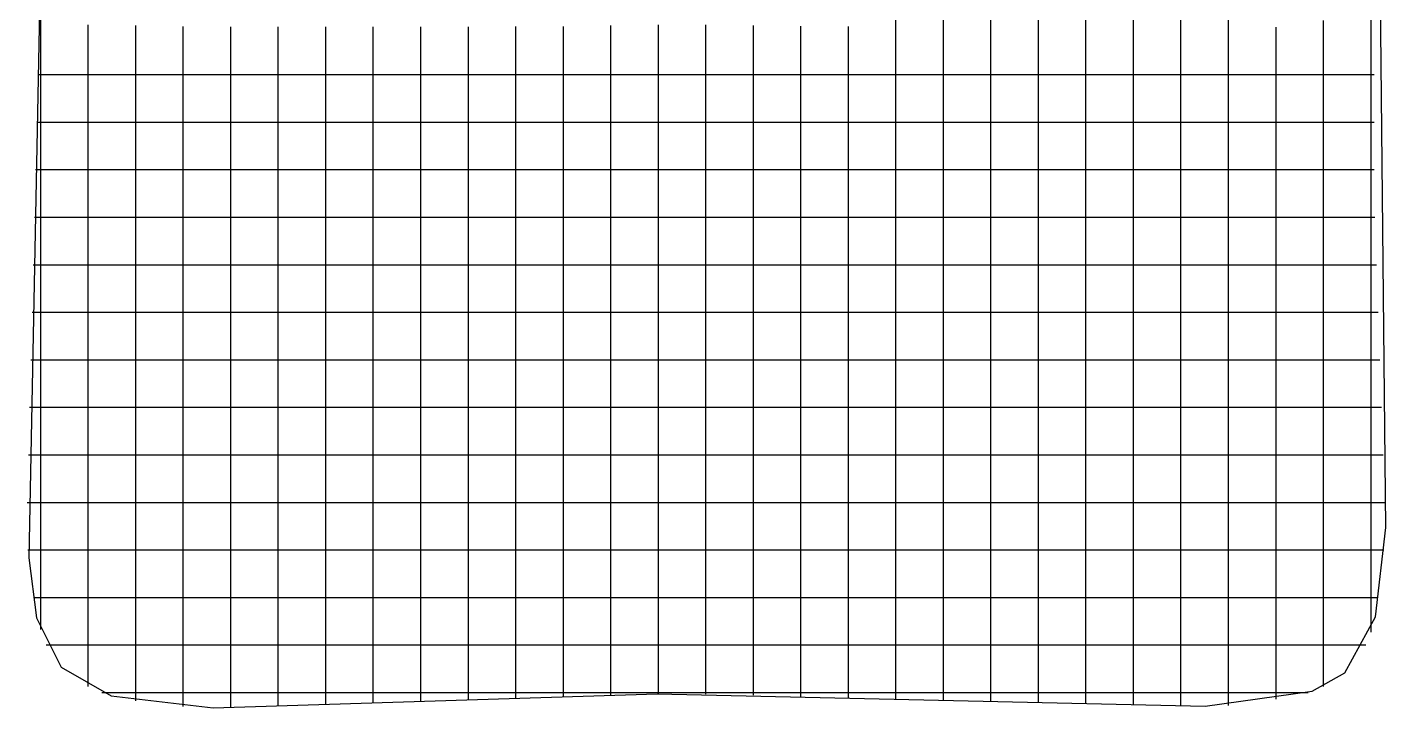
# Model space of a CAD drawing. Extents: x 0.4 to 14.7, y 0.4 to 14.7.
# Drawn here: x 0.45 to 14.75, y 0.43 to 7.59 of the extents above; entities that cross this region are included whole.
import ezdxf

# ---------------------------------------------------------------- set-up
doc = ezdxf.new("R2010")
doc.units = 0

msp = doc.modelspace()

# ---------------------------------------------------------------- linework, layer by layer
for p, q in [((14.74864, 2.328087), (14.62622, 14.592045)), ((14.74864, 2.328087), (14.62622, 14.592045)), ((0.592849, 7.542145), (0.592849, 8.35021)), ((14.592849, 7.162181), (14.592849, 7.970784)), ((0.581065, 7.771276), (0.466518, 2.009799)), ((0.581065, 7.771276), (0.466518, 2.009799)), ((9.592849, 7.589997), (9.592849, 7.75161)), ((10.092849, 7.583994), (10.092849, 7.745606)), ((10.592849, 7.57799), (10.592849, 7.739603)), ((11.092849, 7.571526), (11.092849, 7.733139)), ((11.592849, 7.565523), (11.592849, 7.727135)), ((1.092849, 7.476665), (1.092849, 7.615052)), ((1.592849, 7.469203), (1.592849, 7.60759)), ((2.092849, 7.460639), (2.092849, 7.599026)), ((2.592849, 7.45479), (2.592849, 7.592716)), ((3.092849, 7.455106), (3.092849, 7.593494)), ((3.592849, 7.455884), (3.592849, 7.594271)), ((4.092849, 7.4562), (4.092849, 7.594587)), ((4.592849, 7.456439), (4.592849, 7.594826)), ((5.092849, 7.457216), (5.092849, 7.595603)), ((5.592849, 7.457532), (5.592849, 7.595919)), ((6.092849, 7.460616), (6.092849, 7.599003)), ((6.592849, 7.469697), (6.592849, 7.608084)), ((7.092849, 7.478239), (7.092849, 7.616626)), ((7.592849, 7.476545), (7.592849, 7.614471)), ((8.092849, 7.470081), (8.092849, 7.608468)), ((8.592849, 7.464077), (8.592849, 7.602465)), ((9.092849, 7.458074), (9.092849, 7.596461)), ((9.592849, 7.45161), (9.592849, 7.589997)), ((10.092849, 7.445606), (10.092849, 7.583994)), ((12.092849, 7.559519), (12.092849, 7.721132)), ((12.592849, 7.553516), (12.592849, 7.715129)), ((13.092849, 7.553516), (13.092849, 7.715129)), ((13.592849, 7.452223), (13.592849, 7.59061)), ((14.092849, 7.523255), (14.092849, 7.661642)), ((0.592849, 6.85021), (0.592849, 7.542145)), ((1.092849, 6.6686), (1.092849, 7.476665)), ((1.592849, 6.661139), (1.592849, 7.469203)), ((2.092849, 6.652035), (2.092849, 7.460639)), ((2.592849, 6.646726), (2.592849, 7.45479)), ((3.092849, 6.647042), (3.092849, 7.455106)), ((3.592849, 6.647819), (3.592849, 7.455884)), ((4.092849, 6.647597), (4.092849, 7.4562)), ((4.592849, 6.648374), (4.592849, 7.456439)), ((5.092849, 6.649152), (5.092849, 7.457216)), ((5.592849, 6.649468), (5.592849, 7.457532)), ((6.092849, 6.652552), (6.092849, 7.460616)), ((6.592849, 6.661094), (6.592849, 7.469697)), ((7.092849, 6.670174), (7.092849, 7.478239)), ((7.592849, 6.668481), (7.592849, 7.476545)), ((8.092849, 6.662016), (8.092849, 7.470081)), ((8.592849, 6.656013), (8.592849, 7.464077)), ((9.092849, 6.65001), (9.092849, 7.458074)), ((9.592849, 6.643545), (9.592849, 7.45161)), ((10.092849, 6.637542), (10.092849, 7.445606)), ((10.592849, 7.439603), (10.592849, 7.57799)), ((10.592849, 6.631539), (10.592849, 7.439603)), ((11.092849, 7.4336), (11.092849, 7.571526)), ((11.592849, 7.427135), (11.592849, 7.565523)), ((12.092849, 7.421132), (12.092849, 7.559519)), ((12.592849, 7.415129), (12.592849, 7.553516)), ((13.092849, 7.41559), (13.092849, 7.553516)), ((13.592849, 6.644158), (13.592849, 7.452223)), ((14.092849, 6.71519), (14.092849, 7.523255)), ((11.092849, 6.625535), (11.092849, 7.4336)), ((11.592849, 6.619071), (11.592849, 7.427135)), ((12.092849, 6.613068), (12.092849, 7.421132)), ((12.592849, 6.607065), (12.592849, 7.415129)), ((13.092849, 6.607526), (13.092849, 7.41559)), ((14.592849, 7.023794), (14.592849, 7.162181)), ((0.564, 7.092238), (0.702387, 7.092238)), ((0.564, 7.092238), (0.702387, 7.092238)), ((0.702387, 7.092238), (1.328368, 7.092238)), ((1.328368, 7.092238), (2.020303, 7.092238)), ((2.020303, 7.092238), (2.181916, 7.092238)), ((2.181916, 7.092238), (2.320303, 7.092238)), ((2.320303, 7.092238), (3.128368, 7.092238)), ((3.128368, 7.092238), (3.820303, 7.092238)), ((3.820303, 7.092238), (3.981916, 7.092238)), ((3.981916, 7.092238), (4.120303, 7.092238)), ((4.120303, 7.092238), (4.928368, 7.092238)), ((4.928368, 7.092238), (5.620303, 7.092238)), ((5.620303, 7.092238), (5.781916, 7.092238)), ((5.781916, 7.092238), (5.920303, 7.092238)), ((5.920303, 7.092238), (6.728368, 7.092238)), ((6.728368, 7.092238), (7.420303, 7.092238)), ((7.420303, 7.092238), (7.581916, 7.092238)), ((7.581916, 7.092238), (7.720303, 7.092238)), ((7.720303, 7.092238), (8.528368, 7.092238)), ((8.528368, 7.092238), (9.220303, 7.092238)), ((9.220303, 7.092238), (9.381916, 7.092238)), ((9.381916, 7.092238), (9.520303, 7.092238)), ((9.520303, 7.092238), (10.328368, 7.092238)), ((10.328368, 7.092238), (11.020303, 7.092238)), ((11.020303, 7.092238), (11.181916, 7.092238)), ((11.181916, 7.092238), (11.320303, 7.092238)), ((11.320303, 7.092238), (12.128368, 7.092238)), ((12.128368, 7.092238), (12.820303, 7.092238)), ((12.820303, 7.092238), (12.981916, 7.092238)), ((12.981916, 7.092238), (13.120303, 7.092238)), ((13.120303, 7.092238), (13.928368, 7.092238)), ((13.928368, 7.092238), (14.464387, 7.092238)), ((14.464387, 7.092238), (14.626, 7.092238)), ((14.592849, 6.862719), (14.592849, 7.023794)), ((0.592849, 6.688597), (0.592849, 6.85021)), ((14.592849, 6.170784), (14.592849, 6.862719)), ((0.551, 6.592238), (0.689387, 6.592238)), ((0.551, 6.592238), (0.689387, 6.592238)), ((0.592849, 6.55021), (0.592849, 6.688597)), ((0.689387, 6.592238), (1.322371, 6.592238)), ((1.092849, 5.976665), (1.092849, 6.6686)), ((1.322371, 6.592238), (2.014306, 6.592238)), ((1.592849, 5.969203), (1.592849, 6.661139)), ((2.014306, 6.592238), (2.175919, 6.592238)), ((2.092849, 5.9601), (2.092849, 6.652035)), ((2.175919, 6.592238), (2.314306, 6.592238)), ((2.314306, 6.592238), (3.122371, 6.592238)), ((2.592849, 5.954329), (2.592849, 6.646726)), ((3.092849, 5.955106), (3.092849, 6.647042)), ((3.122371, 6.592238), (3.814306, 6.592238)), ((3.592849, 5.955884), (3.592849, 6.647819)), ((3.814306, 6.592238), (3.975919, 6.592238)), ((3.975919, 6.592238), (4.114306, 6.592238)), ((4.092849, 5.955661), (4.092849, 6.647597)), ((4.114306, 6.592238), (4.922371, 6.592238)), ((4.592849, 5.956439), (4.592849, 6.648374)), ((4.922371, 6.592238), (5.614306, 6.592238)), ((5.092849, 5.957216), (5.092849, 6.649152)), ((5.592849, 5.957532), (5.592849, 6.649468)), ((5.614306, 6.592238), (5.775919, 6.592238)), ((5.775919, 6.592238), (5.914306, 6.592238)), ((5.914306, 6.592238), (6.722371, 6.592238)), ((6.092849, 5.960616), (6.092849, 6.652552)), ((6.592849, 5.969158), (6.592849, 6.661094)), ((6.722371, 6.592238), (7.414306, 6.592238)), ((7.092849, 5.978239), (7.092849, 6.670174)), ((7.414306, 6.592238), (7.575919, 6.592238)), ((7.575919, 6.592238), (7.714306, 6.592238)), ((7.592849, 5.976084), (7.592849, 6.668481)), ((7.714306, 6.592238), (8.522371, 6.592238)), ((8.092849, 5.970081), (8.092849, 6.662016)), ((8.522371, 6.592238), (9.214306, 6.592238)), ((8.592849, 5.964077), (8.592849, 6.656013)), ((9.092849, 5.958074), (9.092849, 6.65001)), ((9.214306, 6.592238), (9.375919, 6.592238)), ((9.375919, 6.592238), (9.514306, 6.592238)), ((9.514306, 6.592238), (10.322371, 6.592238)), ((9.592849, 5.95161), (9.592849, 6.643545)), ((10.092849, 5.945606), (10.092849, 6.637542)), ((10.322371, 6.592238), (11.014306, 6.592238)), ((10.592849, 5.939603), (10.592849, 6.631539)), ((11.014306, 6.592238), (11.175919, 6.592238)), ((11.092849, 5.933139), (11.092849, 6.625535)), ((11.175919, 6.592238), (11.314306, 6.592238)), ((11.314306, 6.592238), (12.122371, 6.592238)), ((11.592849, 5.927135), (11.592849, 6.619071)), ((12.092849, 5.921132), (12.092849, 6.613068)), ((12.122371, 6.592238), (12.814306, 6.592238)), ((12.592849, 5.915129), (12.592849, 6.607065)), ((12.814306, 6.592238), (12.975919, 6.592238)), ((12.975919, 6.592238), (13.114306, 6.592238)), ((13.092849, 5.915129), (13.092849, 6.607526)), ((13.114306, 6.592238), (13.922371, 6.592238)), ((13.592849, 5.952223), (13.592849, 6.644158)), ((13.922371, 6.592238), (14.464387, 6.592238)), ((14.092849, 6.023255), (14.092849, 6.71519)), ((14.464387, 6.592238), (14.626, 6.592238)), ((0.592849, 5.742145), (0.592849, 6.55021)), ((14.592849, 5.362181), (14.592849, 6.170784)), ((0.539, 6.092238), (0.677387, 6.092238)), ((0.539, 6.092238), (0.677387, 6.092238)), ((0.677387, 6.092238), (1.316835, 6.092238)), ((1.316835, 6.092238), (2.008771, 6.092238)), ((2.008771, 6.092238), (2.170384, 6.092238)), ((2.170384, 6.092238), (2.308771, 6.092238)), ((2.308771, 6.092238), (3.116835, 6.092238)), ((3.116835, 6.092238), (3.808771, 6.092238)), ((3.808771, 6.092238), (3.970384, 6.092238)), ((3.970384, 6.092238), (4.108771, 6.092238)), ((4.108771, 6.092238), (4.916835, 6.092238)), ((4.916835, 6.092238), (5.608771, 6.092238)), ((5.608771, 6.092238), (5.770384, 6.092238)), ((5.770384, 6.092238), (5.908771, 6.092238)), ((5.908771, 6.092238), (6.716835, 6.092238)), ((6.716835, 6.092238), (7.408771, 6.092238)), ((7.408771, 6.092238), (7.570384, 6.092238)), ((7.570384, 6.092238), (7.708771, 6.092238)), ((7.708771, 6.092238), (8.516835, 6.092238)), ((8.516835, 6.092238), (9.208771, 6.092238)), ((9.208771, 6.092238), (9.370384, 6.092238)), ((9.370384, 6.092238), (9.508771, 6.092238)), ((9.508771, 6.092238), (10.316835, 6.092238)), ((10.316835, 6.092238), (11.008771, 6.092238)), ((11.008771, 6.092238), (11.170384, 6.092238)), ((11.170384, 6.092238), (11.308771, 6.092238)), ((11.308771, 6.092238), (12.116835, 6.092238)), ((12.116835, 6.092238), (12.808771, 6.092238)), ((12.808771, 6.092238), (12.970384, 6.092238)), ((12.970384, 6.092238), (13.108771, 6.092238)), ((13.108771, 6.092238), (13.916835, 6.092238)), ((13.916835, 6.092238), (14.464387, 6.092238)), ((14.092849, 5.861642), (14.092849, 6.023255)), ((14.464387, 6.092238), (14.626, 6.092238)), ((1.092849, 5.815052), (1.092849, 5.976665)), ((1.592849, 5.80759), (1.592849, 5.969203)), ((2.092849, 5.799026), (2.092849, 5.9601)), ((2.592849, 5.792716), (2.592849, 5.954329)), ((3.092849, 5.793494), (3.092849, 5.955106)), ((3.592849, 5.794271), (3.592849, 5.955884)), ((4.092849, 5.794587), (4.092849, 5.955661)), ((4.592849, 5.794826), (4.592849, 5.956439)), ((5.092849, 5.795603), (5.092849, 5.957216)), ((5.592849, 5.795919), (5.592849, 5.957532)), ((6.092849, 5.799003), (6.092849, 5.960616)), ((6.592849, 5.808084), (6.592849, 5.969158)), ((7.092849, 5.816626), (7.092849, 5.978239)), ((7.592849, 5.814471), (7.592849, 5.976084)), ((8.092849, 5.808468), (8.092849, 5.970081)), ((8.592849, 5.802465), (8.592849, 5.964077)), ((9.092849, 5.796461), (9.092849, 5.958074)), ((9.592849, 5.789997), (9.592849, 5.95161)), ((10.092849, 5.783994), (10.092849, 5.945606)), ((10.592849, 5.77799), (10.592849, 5.939603)), ((11.092849, 5.771526), (11.092849, 5.933139)), ((11.592849, 5.765523), (11.592849, 5.927135)), ((12.092849, 5.759519), (12.092849, 5.921132)), ((12.592849, 5.753516), (12.592849, 5.915129)), ((13.092849, 5.753516), (13.092849, 5.915129)), ((13.592849, 5.79061), (13.592849, 5.952223)), ((0.592849, 5.05021), (0.592849, 5.742145)), ((1.092849, 5.676665), (1.092849, 5.815052)), ((1.592849, 5.669203), (1.592849, 5.80759)), ((2.092849, 5.660639), (2.092849, 5.799026)), ((2.592849, 5.65479), (2.592849, 5.792716)), ((3.092849, 5.655106), (3.092849, 5.793494)), ((3.592849, 5.655884), (3.592849, 5.794271)), ((4.092849, 5.6562), (4.092849, 5.794587)), ((4.592849, 5.656439), (4.592849, 5.794826)), ((5.092849, 5.657216), (5.092849, 5.795603)), ((5.592849, 5.657532), (5.592849, 5.795919)), ((6.092849, 5.660616), (6.092849, 5.799003)), ((6.592849, 5.669697), (6.592849, 5.808084)), ((7.092849, 5.678239), (7.092849, 5.816626)), ((7.592849, 5.676545), (7.592849, 5.814471)), ((8.092849, 5.670081), (8.092849, 5.808468)), ((8.592849, 5.664077), (8.592849, 5.802465)), ((9.092849, 5.658074), (9.092849, 5.796461)), ((9.592849, 5.65161), (9.592849, 5.789997)), ((10.092849, 5.645606), (10.092849, 5.783994)), ((10.592849, 5.639603), (10.592849, 5.77799)), ((11.092849, 5.6336), (11.092849, 5.771526)), ((11.592849, 5.627135), (11.592849, 5.765523)), ((12.092849, 5.621132), (12.092849, 5.759519)), ((12.592849, 5.615129), (12.592849, 5.753516)), ((13.092849, 5.61559), (13.092849, 5.753516)), ((13.592849, 5.652223), (13.592849, 5.79061)), ((14.092849, 5.723255), (14.092849, 5.861642)), ((14.092849, 4.91519), (14.092849, 5.723255)), ((0.526, 5.592238), (0.664387, 5.592238)), ((0.526, 5.592238), (0.664387, 5.592238)), ((0.664387, 5.592238), (1.315148, 5.592238)), ((1.092849, 4.8686), (1.092849, 5.676665)), ((1.315148, 5.592238), (2.007084, 5.592238)), ((1.592849, 4.861139), (1.592849, 5.669203)), ((2.007084, 5.592238), (2.168697, 5.592238)), ((2.092849, 4.852035), (2.092849, 5.660639)), ((2.168697, 5.592238), (2.307084, 5.592238)), ((2.307084, 5.592238), (3.115148, 5.592238)), ((2.592849, 4.846726), (2.592849, 5.65479)), ((3.092849, 4.847042), (3.092849, 5.655106)), ((3.115148, 5.592238), (3.807084, 5.592238)), ((3.592849, 4.847819), (3.592849, 5.655884)), ((3.807084, 5.592238), (3.968697, 5.592238)), ((3.968697, 5.592238), (4.107084, 5.592238)), ((4.092849, 4.847597), (4.092849, 5.6562)), ((4.107084, 5.592238), (4.915148, 5.592238)), ((4.592849, 4.848374), (4.592849, 5.656439)), ((4.915148, 5.592238), (5.607084, 5.592238)), ((5.092849, 4.849152), (5.092849, 5.657216)), ((5.592849, 4.849468), (5.592849, 5.657532)), ((5.607084, 5.592238), (5.768697, 5.592238)), ((5.768697, 5.592238), (5.907084, 5.592238)), ((5.907084, 5.592238), (6.715148, 5.592238)), ((6.092849, 4.852552), (6.092849, 5.660616)), ((6.592849, 4.861094), (6.592849, 5.669697)), ((6.715148, 5.592238), (7.407084, 5.592238)), ((7.092849, 4.870174), (7.092849, 5.678239)), ((7.407084, 5.592238), (7.568697, 5.592238)), ((7.568697, 5.592238), (7.707084, 5.592238)), ((7.592849, 4.868481), (7.592849, 5.676545)), ((7.707084, 5.592238), (8.515148, 5.592238)), ((8.092849, 4.862016), (8.092849, 5.670081)), ((8.515148, 5.592238), (9.207084, 5.592238)), ((8.592849, 4.856013), (8.592849, 5.664077)), ((9.092849, 4.85001), (9.092849, 5.658074)), ((9.207084, 5.592238), (9.368697, 5.592238)), ((9.368697, 5.592238), (9.507084, 5.592238)), ((9.507084, 5.592238), (10.315148, 5.592238)), ((9.592849, 4.843545), (9.592849, 5.65161)), ((10.092849, 4.837542), (10.092849, 5.645606)), ((10.315148, 5.592238), (11.007084, 5.592238)), ((10.592849, 4.831539), (10.592849, 5.639603)), ((11.007084, 5.592238), (11.168697, 5.592238)), ((11.092849, 4.825535), (11.092849, 5.6336)), ((11.168697, 5.592238), (11.307084, 5.592238)), ((11.307084, 5.592238), (12.115148, 5.592238)), ((11.592849, 4.819071), (11.592849, 5.627135)), ((12.092849, 4.813068), (12.092849, 5.621132)), ((12.115148, 5.592238), (12.807084, 5.592238)), ((12.592849, 4.807065), (12.592849, 5.615129)), ((12.807084, 5.592238), (12.968697, 5.592238)), ((12.968697, 5.592238), (13.107084, 5.592238)), ((13.092849, 4.807526), (13.092849, 5.61559)), ((13.107084, 5.592238), (13.915148, 5.592238)), ((13.592849, 4.844158), (13.592849, 5.652223)), ((13.915148, 5.592238), (14.472387, 5.592238)), ((14.472387, 5.592238), (14.634, 5.592238)), ((14.592849, 5.223794), (14.592849, 5.362181)), ((14.592849, 5.062719), (14.592849, 5.223794)), ((0.513, 5.092238), (0.651387, 5.092238)), ((0.513, 5.092238), (0.651387, 5.092238)), ((0.592849, 4.888597), (0.592849, 5.05021)), ((0.651387, 5.092238), (1.31831, 5.092238)), ((1.31831, 5.092238), (2.010706, 5.092238)), ((2.010706, 5.092238), (2.172319, 5.092238)), ((2.172319, 5.092238), (2.310245, 5.092238)), ((2.310245, 5.092238), (3.11831, 5.092238)), ((3.11831, 5.092238), (3.810706, 5.092238)), ((3.810706, 5.092238), (3.972319, 5.092238)), ((3.972319, 5.092238), (4.110245, 5.092238)), ((4.110245, 5.092238), (4.91831, 5.092238)), ((4.91831, 5.092238), (5.610706, 5.092238)), ((5.610706, 5.092238), (5.772319, 5.092238)), ((5.772319, 5.092238), (5.910245, 5.092238)), ((5.910245, 5.092238), (6.71831, 5.092238)), ((6.71831, 5.092238), (7.410706, 5.092238)), ((7.410706, 5.092238), (7.572319, 5.092238)), ((7.572319, 5.092238), (7.710245, 5.092238)), ((7.710245, 5.092238), (8.51831, 5.092238)), ((8.51831, 5.092238), (9.210706, 5.092238)), ((9.210706, 5.092238), (9.372319, 5.092238)), ((9.372319, 5.092238), (9.510245, 5.092238)), ((9.510245, 5.092238), (10.31831, 5.092238)), ((10.31831, 5.092238), (11.010706, 5.092238)), ((11.010706, 5.092238), (11.172319, 5.092238)), ((11.172319, 5.092238), (11.310245, 5.092238)), ((11.310245, 5.092238), (12.11831, 5.092238)), ((12.11831, 5.092238), (12.810706, 5.092238)), ((12.810706, 5.092238), (12.972319, 5.092238)), ((12.972319, 5.092238), (13.110245, 5.092238)), ((13.110245, 5.092238), (13.91831, 5.092238)), ((13.91831, 5.092238), (14.489387, 5.092238)), ((14.489387, 5.092238), (14.651, 5.092238)), ((14.592849, 4.370784), (14.592849, 5.062719)), ((0.592849, 4.75021), (0.592849, 4.888597)), ((1.092849, 4.176665), (1.092849, 4.8686)), ((7.092849, 4.178239), (7.092849, 4.870174)), ((7.592849, 4.176084), (7.592849, 4.868481)), ((8.092849, 4.170081), (8.092849, 4.862016)), ((14.092849, 4.223255), (14.092849, 4.91519)), ((0.592849, 3.942145), (0.592849, 4.75021)), ((1.592849, 4.169203), (1.592849, 4.861139)), ((2.092849, 4.1601), (2.092849, 4.852035)), ((2.592849, 4.154329), (2.592849, 4.846726)), ((3.092849, 4.155106), (3.092849, 4.847042)), ((3.592849, 4.155884), (3.592849, 4.847819)), ((4.092849, 4.155661), (4.092849, 4.847597)), ((4.592849, 4.156439), (4.592849, 4.848374)), ((5.092849, 4.157216), (5.092849, 4.849152)), ((5.592849, 4.157532), (5.592849, 4.849468)), ((6.092849, 4.160616), (6.092849, 4.852552)), ((6.592849, 4.169158), (6.592849, 4.861094)), ((8.592849, 4.164077), (8.592849, 4.856013)), ((9.092849, 4.158074), (9.092849, 4.85001)), ((9.592849, 4.15161), (9.592849, 4.843545)), ((10.092849, 4.145606), (10.092849, 4.837542)), ((10.592849, 4.139603), (10.592849, 4.831539)), ((11.092849, 4.133139), (11.092849, 4.825535)), ((11.592849, 4.127135), (11.592849, 4.819071)), ((12.092849, 4.121132), (12.092849, 4.813068)), ((12.592849, 4.115129), (12.592849, 4.807065)), ((13.092849, 4.115129), (13.092849, 4.807526)), ((13.592849, 4.152223), (13.592849, 4.844158)), ((0.501, 4.592238), (0.639387, 4.592238)), ((0.501, 4.592238), (0.639387, 4.592238)), ((0.639387, 4.592238), (1.322471, 4.592238)), ((1.322471, 4.592238), (2.014406, 4.592238)), ((2.014406, 4.592238), (2.176019, 4.592238)), ((2.176019, 4.592238), (2.314406, 4.592238)), ((2.314406, 4.592238), (3.122471, 4.592238)), ((3.122471, 4.592238), (3.814406, 4.592238)), ((3.814406, 4.592238), (3.976019, 4.592238)), ((3.976019, 4.592238), (4.114406, 4.592238)), ((4.114406, 4.592238), (4.922471, 4.592238)), ((4.922471, 4.592238), (5.614406, 4.592238)), ((5.614406, 4.592238), (5.776019, 4.592238)), ((5.776019, 4.592238), (5.914406, 4.592238)), ((5.914406, 4.592238), (6.722471, 4.592238)), ((6.722471, 4.592238), (7.414406, 4.592238)), ((7.414406, 4.592238), (7.576019, 4.592238)), ((7.576019, 4.592238), (7.714406, 4.592238)), ((7.714406, 4.592238), (8.522471, 4.592238)), ((8.522471, 4.592238), (9.214406, 4.592238)), ((9.214406, 4.592238), (9.376019, 4.592238)), ((9.376019, 4.592238), (9.514406, 4.592238)), ((9.514406, 4.592238), (10.322471, 4.592238)), ((10.322471, 4.592238), (11.014406, 4.592238)), ((11.014406, 4.592238), (11.176019, 4.592238)), ((11.176019, 4.592238), (11.314406, 4.592238)), ((11.314406, 4.592238), (12.122471, 4.592238)), ((12.122471, 4.592238), (12.814406, 4.592238)), ((12.814406, 4.592238), (12.976019, 4.592238)), ((12.976019, 4.592238), (13.114406, 4.592238)), ((13.114406, 4.592238), (13.922471, 4.592238)), ((13.922471, 4.592238), (14.507387, 4.592238)), ((14.507387, 4.592238), (14.669, 4.592238)), ((14.592849, 3.562181), (14.592849, 4.370784)), ((1.092849, 4.015052), (1.092849, 4.176665)), ((1.592849, 4.00759), (1.592849, 4.169203)), ((2.092849, 3.999026), (2.092849, 4.1601)), ((2.592849, 3.992716), (2.592849, 4.154329)), ((3.092849, 3.993494), (3.092849, 4.155106)), ((3.592849, 3.994271), (3.592849, 4.155884)), ((4.092849, 3.994587), (4.092849, 4.155661)), ((4.592849, 3.994826), (4.592849, 4.156439)), ((5.092849, 3.995603), (5.092849, 4.157216)), ((5.592849, 3.995919), (5.592849, 4.157532)), ((6.092849, 3.999003), (6.092849, 4.160616)), ((6.592849, 4.008084), (6.592849, 4.169158)), ((7.092849, 4.016626), (7.092849, 4.178239)), ((7.592849, 4.014471), (7.592849, 4.176084)), ((8.092849, 4.008468), (8.092849, 4.170081)), ((8.592849, 4.002465), (8.592849, 4.164077)), ((9.092849, 3.996461), (9.092849, 4.158074)), ((9.592849, 3.989997), (9.592849, 4.15161)), ((13.592849, 3.99061), (13.592849, 4.152223)), ((14.092849, 4.061642), (14.092849, 4.223255)), ((0.488, 4.092238), (0.626387, 4.092238)), ((0.488, 4.092238), (0.626387, 4.092238)), ((0.626387, 4.092238), (1.326171, 4.092238)), ((1.092849, 3.876665), (1.092849, 4.015052)), ((1.326171, 4.092238), (2.018106, 4.092238)), ((1.592849, 3.869203), (1.592849, 4.00759)), ((2.018106, 4.092238), (2.179181, 4.092238)), ((2.179181, 4.092238), (2.317568, 4.092238)), ((2.317568, 4.092238), (3.126171, 4.092238)), ((3.126171, 4.092238), (3.818106, 4.092238)), ((3.818106, 4.092238), (3.979181, 4.092238)), ((3.979181, 4.092238), (4.117568, 4.092238)), ((4.117568, 4.092238), (4.926171, 4.092238)), ((4.926171, 4.092238), (5.618106, 4.092238)), ((5.618106, 4.092238), (5.779181, 4.092238)), ((5.779181, 4.092238), (5.917568, 4.092238)), ((5.917568, 4.092238), (6.726171, 4.092238)), ((6.592849, 3.869697), (6.592849, 4.008084)), ((6.726171, 4.092238), (7.418106, 4.092238)), ((7.092849, 3.878239), (7.092849, 4.016626)), ((7.418106, 4.092238), (7.579181, 4.092238)), ((7.579181, 4.092238), (7.717568, 4.092238)), ((7.592849, 3.876545), (7.592849, 4.014471)), ((7.717568, 4.092238), (8.526171, 4.092238)), ((8.092849, 3.870081), (8.092849, 4.008468)), ((8.526171, 4.092238), (9.218106, 4.092238)), ((9.218106, 4.092238), (9.379181, 4.092238)), ((9.379181, 4.092238), (9.517568, 4.092238)), ((9.517568, 4.092238), (10.326171, 4.092238)), ((10.092849, 3.983994), (10.092849, 4.145606)), ((10.326171, 4.092238), (11.018106, 4.092238)), ((10.592849, 3.97799), (10.592849, 4.139603)), ((11.018106, 4.092238), (11.179181, 4.092238)), ((11.092849, 3.971526), (11.092849, 4.133139)), ((11.179181, 4.092238), (11.317568, 4.092238)), ((11.317568, 4.092238), (12.126171, 4.092238)), ((11.592849, 3.965523), (11.592849, 4.127135)), ((12.092849, 3.959519), (12.092849, 4.121132)), ((12.126171, 4.092238), (12.818106, 4.092238)), ((12.592849, 3.953516), (12.592849, 4.115129)), ((12.818106, 4.092238), (12.979181, 4.092238)), ((12.979181, 4.092238), (13.117568, 4.092238)), ((13.092849, 3.953516), (13.092849, 4.115129)), ((13.117568, 4.092238), (13.926171, 4.092238)), ((13.926171, 4.092238), (14.525387, 4.092238)), ((14.092849, 3.923255), (14.092849, 4.061642)), ((14.525387, 4.092238), (14.687, 4.092238)), ((0.592849, 3.25021), (0.592849, 3.942145)), ((1.092849, 3.0686), (1.092849, 3.876665)), ((1.592849, 3.061139), (1.592849, 3.869203)), ((2.092849, 3.860639), (2.092849, 3.999026)), ((2.092849, 3.052035), (2.092849, 3.860639)), ((2.592849, 3.85479), (2.592849, 3.992716)), ((3.092849, 3.855106), (3.092849, 3.993494)), ((3.592849, 3.855884), (3.592849, 3.994271)), ((4.092849, 3.8562), (4.092849, 3.994587)), ((4.592849, 3.856439), (4.592849, 3.994826)), ((5.092849, 3.857216), (5.092849, 3.995603)), ((5.592849, 3.857532), (5.592849, 3.995919)), ((6.092849, 3.860616), (6.092849, 3.999003)), ((6.592849, 3.061094), (6.592849, 3.869697)), ((7.092849, 3.070174), (7.092849, 3.878239)), ((7.592849, 3.068481), (7.592849, 3.876545)), ((8.092849, 3.062016), (8.092849, 3.870081)), ((8.592849, 3.864077), (8.592849, 4.002465)), ((8.592849, 3.056013), (8.592849, 3.864077)), ((9.092849, 3.858074), (9.092849, 3.996461)), ((9.592849, 3.85161), (9.592849, 3.989997)), ((10.092849, 3.845606), (10.092849, 3.983994)), ((10.592849, 3.839603), (10.592849, 3.97799)), ((11.092849, 3.8336), (11.092849, 3.971526)), ((11.592849, 3.827135), (11.592849, 3.965523)), ((12.092849, 3.821132), (12.092849, 3.959519)), ((12.592849, 3.815129), (12.592849, 3.953516)), ((13.092849, 3.81559), (13.092849, 3.953516)), ((13.592849, 3.852223), (13.592849, 3.99061)), ((14.092849, 3.11519), (14.092849, 3.923255)), ((2.592849, 3.046726), (2.592849, 3.85479)), ((3.092849, 3.047042), (3.092849, 3.855106)), ((3.592849, 3.047819), (3.592849, 3.855884)), ((4.092849, 3.047597), (4.092849, 3.8562)), ((4.592849, 3.048374), (4.592849, 3.856439)), ((5.092849, 3.049152), (5.092849, 3.857216)), ((5.592849, 3.049468), (5.592849, 3.857532)), ((6.092849, 3.052552), (6.092849, 3.860616)), ((9.092849, 3.05001), (9.092849, 3.858074)), ((9.592849, 3.043545), (9.592849, 3.85161)), ((10.092849, 3.037542), (10.092849, 3.845606)), ((10.592849, 3.031539), (10.592849, 3.839603)), ((11.092849, 3.025535), (11.092849, 3.8336)), ((11.592849, 3.019071), (11.592849, 3.827135)), ((12.092849, 3.013068), (12.092849, 3.821132)), ((12.592849, 3.007065), (12.592849, 3.815129)), ((13.092849, 3.007526), (13.092849, 3.81559)), ((13.592849, 3.044158), (13.592849, 3.852223)), ((0.476, 3.592238), (0.614387, 3.592238)), ((0.476, 3.592238), (0.614387, 3.592238)), ((0.614387, 3.592238), (1.329794, 3.592238)), ((1.329794, 3.592238), (2.021729, 3.592238)), ((2.021729, 3.592238), (2.183342, 3.592238)), ((2.183342, 3.592238), (2.321729, 3.592238)), ((2.321729, 3.592238), (3.129794, 3.592238)), ((3.129794, 3.592238), (3.821729, 3.592238)), ((3.821729, 3.592238), (3.983342, 3.592238)), ((3.983342, 3.592238), (4.121729, 3.592238)), ((4.121729, 3.592238), (4.929794, 3.592238)), ((4.929794, 3.592238), (5.621729, 3.592238)), ((5.621729, 3.592238), (5.783342, 3.592238)), ((5.783342, 3.592238), (5.921729, 3.592238)), ((5.921729, 3.592238), (6.729794, 3.592238)), ((6.729794, 3.592238), (7.421729, 3.592238)), ((7.421729, 3.592238), (7.583342, 3.592238)), ((7.583342, 3.592238), (7.721729, 3.592238)), ((7.721729, 3.592238), (8.529794, 3.592238)), ((8.529794, 3.592238), (9.221729, 3.592238)), ((9.221729, 3.592238), (9.383342, 3.592238)), ((9.383342, 3.592238), (9.521729, 3.592238)), ((9.521729, 3.592238), (10.329794, 3.592238)), ((10.329794, 3.592238), (11.021729, 3.592238)), ((11.021729, 3.592238), (11.183342, 3.592238)), ((11.183342, 3.592238), (11.321729, 3.592238)), ((11.321729, 3.592238), (12.129794, 3.592238)), ((12.129794, 3.592238), (12.821729, 3.592238)), ((12.821729, 3.592238), (12.983342, 3.592238)), ((12.983342, 3.592238), (13.121729, 3.592238)), ((13.121729, 3.592238), (13.929794, 3.592238)), ((13.929794, 3.592238), (14.542387, 3.592238)), ((14.542387, 3.592238), (14.704, 3.592238)), ((14.592849, 3.423794), (14.592849, 3.562181)), ((14.592849, 3.262719), (14.592849, 3.423794)), ((0.592849, 3.088597), (0.592849, 3.25021)), ((14.592849, 2.570784), (14.592849, 3.262719)), ((0.463, 3.092238), (0.601387, 3.092238)), ((0.463, 3.092238), (0.601387, 3.092238)), ((0.592849, 2.95021), (0.592849, 3.088597)), ((0.601387, 3.092238), (1.333494, 3.092238)), ((1.092849, 2.376665), (1.092849, 3.0686)), ((1.333494, 3.092238), (2.025429, 3.092238)), ((1.592849, 2.369203), (1.592849, 3.061139)), ((2.025429, 3.092238), (2.187042, 3.092238)), ((2.092849, 2.3601), (2.092849, 3.052035)), ((2.187042, 3.092238), (2.325429, 3.092238)), ((2.325429, 3.092238), (3.133494, 3.092238)), ((2.592849, 2.354329), (2.592849, 3.046726)), ((3.092849, 2.355106), (3.092849, 3.047042)), ((3.133494, 3.092238), (3.825429, 3.092238)), ((3.592849, 2.355884), (3.592849, 3.047819)), ((3.825429, 3.092238), (3.987042, 3.092238)), ((3.987042, 3.092238), (4.125429, 3.092238)), ((4.092849, 2.355661), (4.092849, 3.047597)), ((4.125429, 3.092238), (4.933494, 3.092238)), ((4.592849, 2.356439), (4.592849, 3.048374)), ((4.933494, 3.092238), (5.625429, 3.092238)), ((5.092849, 2.357216), (5.092849, 3.049152)), ((5.592849, 2.357532), (5.592849, 3.049468)), ((5.625429, 3.092238), (5.787042, 3.092238)), ((5.787042, 3.092238), (5.925429, 3.092238)), ((5.925429, 3.092238), (6.733494, 3.092238)), ((6.092849, 2.360616), (6.092849, 3.052552)), ((6.592849, 2.369158), (6.592849, 3.061094)), ((6.733494, 3.092238), (7.425429, 3.092238)), ((7.092849, 2.378239), (7.092849, 3.070174)), ((7.425429, 3.092238), (7.587042, 3.092238)), ((7.587042, 3.092238), (7.725429, 3.092238)), ((7.592849, 2.376084), (7.592849, 3.068481)), ((7.725429, 3.092238), (8.533494, 3.092238)), ((8.092849, 2.370081), (8.092849, 3.062016)), ((8.533494, 3.092238), (9.225429, 3.092238)), ((8.592849, 2.364077), (8.592849, 3.056013)), ((9.092849, 2.358074), (9.092849, 3.05001)), ((9.225429, 3.092238), (9.387042, 3.092238)), ((9.387042, 3.092238), (9.525429, 3.092238)), ((9.525429, 3.092238), (10.333494, 3.092238)), ((9.592849, 2.35161), (9.592849, 3.043545)), ((10.092849, 2.345606), (10.092849, 3.037542)), ((10.333494, 3.092238), (11.025429, 3.092238)), ((10.592849, 2.339603), (10.592849, 3.031539)), ((11.025429, 3.092238), (11.187042, 3.092238)), ((11.092849, 2.333139), (11.092849, 3.025535)), ((11.187042, 3.092238), (11.325429, 3.092238)), ((11.325429, 3.092238), (12.133494, 3.092238)), ((11.592849, 2.327135), (11.592849, 3.019071)), ((12.092849, 2.321132), (12.092849, 3.013068)), ((12.133494, 3.092238), (12.825429, 3.092238)), ((12.592849, 2.315129), (12.592849, 3.007065)), ((12.825429, 3.092238), (12.987042, 3.092238)), ((12.987042, 3.092238), (13.125429, 3.092238)), ((13.092849, 2.315129), (13.092849, 3.007526)), ((13.125429, 3.092238), (13.933494, 3.092238)), ((13.592849, 2.352223), (13.592849, 3.044158)), ((13.933494, 3.092238), (14.560387, 3.092238)), ((14.092849, 2.423255), (14.092849, 3.11519)), ((14.560387, 3.092238), (14.722, 3.092238)), ((0.592849, 2.142145), (0.592849, 2.95021)), ((0.45, 2.592238), (0.588387, 2.592238)), ((0.45, 2.592238), (0.588387, 2.592238)), ((0.588387, 2.592238), (1.336655, 2.592238)), ((1.336655, 2.592238), (2.029052, 2.592238)), ((2.029052, 2.592238), (2.190665, 2.592238)), ((2.190665, 2.592238), (2.32859, 2.592238)), ((2.32859, 2.592238), (3.136655, 2.592238)), ((3.136655, 2.592238), (3.829052, 2.592238)), ((3.829052, 2.592238), (3.990665, 2.592238)), ((3.990665, 2.592238), (4.12859, 2.592238)), ((4.12859, 2.592238), (4.936655, 2.592238)), ((4.936655, 2.592238), (5.629052, 2.592238)), ((5.629052, 2.592238), (5.790665, 2.592238)), ((5.790665, 2.592238), (5.92859, 2.592238)), ((5.92859, 2.592238), (6.736655, 2.592238)), ((6.736655, 2.592238), (7.429052, 2.592238)), ((7.429052, 2.592238), (7.590665, 2.592238)), ((7.590665, 2.592238), (7.72859, 2.592238)), ((7.72859, 2.592238), (8.536655, 2.592238)), ((8.536655, 2.592238), (9.229052, 2.592238)), ((9.229052, 2.592238), (9.390665, 2.592238)), ((9.390665, 2.592238), (9.52859, 2.592238)), ((9.52859, 2.592238), (10.336655, 2.592238)), ((10.336655, 2.592238), (11.029052, 2.592238)), ((11.029052, 2.592238), (11.190665, 2.592238)), ((11.190665, 2.592238), (11.32859, 2.592238)), ((11.32859, 2.592238), (12.136655, 2.592238)), ((12.136655, 2.592238), (12.829052, 2.592238)), ((12.829052, 2.592238), (12.990665, 2.592238)), ((12.990665, 2.592238), (13.12859, 2.592238)), ((13.12859, 2.592238), (13.936655, 2.592238)), ((13.936655, 2.592238), (14.577387, 2.592238)), ((14.577387, 2.592238), (14.739, 2.592238)), ((14.592849, 1.762181), (14.592849, 2.570784)), ((1.092849, 2.215052), (1.092849, 2.376665)), ((1.592849, 2.20759), (1.592849, 2.369203)), ((2.092849, 2.199026), (2.092849, 2.3601)), ((2.592849, 2.192716), (2.592849, 2.354329)), ((3.092849, 2.193494), (3.092849, 2.355106)), ((3.592849, 2.194271), (3.592849, 2.355884)), ((4.092849, 2.194587), (4.092849, 2.355661)), ((4.592849, 2.194826), (4.592849, 2.356439)), ((5.092849, 2.195603), (5.092849, 2.357216)), ((5.592849, 2.195919), (5.592849, 2.357532)), ((6.092849, 2.199003), (6.092849, 2.360616)), ((6.592849, 2.208084), (6.592849, 2.369158)), ((7.092849, 2.216626), (7.092849, 2.378239)), ((7.592849, 2.214471), (7.592849, 2.376084)), ((8.092849, 2.208468), (8.092849, 2.370081)), ((8.592849, 2.202465), (8.592849, 2.364077)), ((9.092849, 2.196461), (9.092849, 2.358074)), ((9.592849, 2.189997), (9.592849, 2.35161)), ((10.092849, 2.183994), (10.092849, 2.345606)), ((10.592849, 2.17799), (10.592849, 2.339603)), ((11.092849, 2.171526), (11.092849, 2.333139)), ((11.592849, 2.165523), (11.592849, 2.327135)), ((12.092849, 2.159519), (12.092849, 2.321132)), ((12.592849, 2.153516), (12.592849, 2.315129)), ((13.092849, 2.153516), (13.092849, 2.315129)), ((13.592849, 2.19061), (13.592849, 2.352223)), ((14.092849, 2.261642), (14.092849, 2.423255)), ((14.638284, 1.388799), (14.74864, 2.328087)), ((14.638284, 1.388799), (14.74864, 2.328087)), ((1.092849, 2.076665), (1.092849, 2.215052)), ((1.592849, 2.069203), (1.592849, 2.20759)), ((2.092849, 2.060639), (2.092849, 2.199026)), ((2.592849, 2.05479), (2.592849, 2.192716)), ((3.092849, 2.055106), (3.092849, 2.193494)), ((3.592849, 2.055884), (3.592849, 2.194271)), ((4.092849, 2.0562), (4.092849, 2.194587)), ((4.592849, 2.056439), (4.592849, 2.194826)), ((5.092849, 2.057216), (5.092849, 2.195603)), ((5.592849, 2.057532), (5.592849, 2.195919)), ((6.092849, 2.060616), (6.092849, 2.199003)), ((6.592849, 2.069697), (6.592849, 2.208084)), ((7.092849, 2.078239), (7.092849, 2.216626)), ((7.592849, 2.076545), (7.592849, 2.214471)), ((8.092849, 2.070081), (8.092849, 2.208468)), ((8.592849, 2.064077), (8.592849, 2.202465)), ((9.092849, 2.058074), (9.092849, 2.196461)), ((9.592849, 2.05161), (9.592849, 2.189997)), ((10.092849, 2.045606), (10.092849, 2.183994)), ((10.592849, 2.039603), (10.592849, 2.17799)), ((11.092849, 2.0336), (11.092849, 2.171526)), ((11.592849, 2.027135), (11.592849, 2.165523)), ((12.092849, 2.021132), (12.092849, 2.159519)), ((12.592849, 2.015129), (12.592849, 2.153516)), ((13.092849, 2.01559), (13.092849, 2.153516)), ((13.592849, 2.052223), (13.592849, 2.19061)), ((14.092849, 2.123255), (14.092849, 2.261642)), ((0.456, 2.092238), (0.594387, 2.092238)), ((0.456, 2.092238), (0.594387, 2.092238)), ((0.466518, 2.009799), (0.547829, 1.378462)), ((0.466518, 2.009799), (0.547829, 1.378462)), ((0.592849, 1.450243), (0.592849, 2.142145)), ((0.594387, 2.092238), (1.333497, 2.092238)), ((1.092849, 1.2686), (1.092849, 2.076665)), ((1.333497, 2.092238), (2.025432, 2.092238)), ((1.592849, 1.261139), (1.592849, 2.069203)), ((2.025432, 2.092238), (2.187045, 2.092238)), ((2.092849, 1.252035), (2.092849, 2.060639)), ((2.187045, 2.092238), (2.325432, 2.092238)), ((2.325432, 2.092238), (3.133497, 2.092238)), ((2.592849, 1.246726), (2.592849, 2.05479)), ((3.092849, 1.247042), (3.092849, 2.055106)), ((3.133497, 2.092238), (3.825432, 2.092238)), ((3.592849, 1.247819), (3.592849, 2.055884)), ((3.825432, 2.092238), (3.987045, 2.092238)), ((3.987045, 2.092238), (4.125432, 2.092238)), ((4.092849, 1.247597), (4.092849, 2.0562)), ((4.125432, 2.092238), (4.933497, 2.092238)), ((4.592849, 1.248374), (4.592849, 2.056439)), ((4.933497, 2.092238), (5.625432, 2.092238)), ((5.092849, 1.249152), (5.092849, 2.057216)), ((5.592849, 1.249468), (5.592849, 2.057532)), ((5.625432, 2.092238), (5.787045, 2.092238)), ((5.787045, 2.092238), (5.925432, 2.092238)), ((5.925432, 2.092238), (6.733497, 2.092238)), ((6.092849, 1.252552), (6.092849, 2.060616)), ((6.592849, 1.261094), (6.592849, 2.069697)), ((6.733497, 2.092238), (7.425432, 2.092238)), ((7.092849, 1.270174), (7.092849, 2.078239)), ((7.425432, 2.092238), (7.587045, 2.092238)), ((7.587045, 2.092238), (7.725432, 2.092238)), ((7.592849, 1.268481), (7.592849, 2.076545)), ((7.725432, 2.092238), (8.533497, 2.092238)), ((8.092849, 1.262016), (8.092849, 2.070081)), ((8.533497, 2.092238), (9.225432, 2.092238)), ((8.592849, 1.256013), (8.592849, 2.064077)), ((9.092849, 1.25001), (9.092849, 2.058074)), ((9.225432, 2.092238), (9.387045, 2.092238)), ((9.387045, 2.092238), (9.525432, 2.092238)), ((9.525432, 2.092238), (10.333497, 2.092238)), ((9.592849, 1.243545), (9.592849, 2.05161)), ((10.092849, 1.237542), (10.092849, 2.045606)), ((10.333497, 2.092238), (11.025432, 2.092238)), ((10.592849, 1.231539), (10.592849, 2.039603)), ((11.025432, 2.092238), (11.187045, 2.092238)), ((11.092849, 1.225535), (11.092849, 2.0336)), ((11.187045, 2.092238), (11.325432, 2.092238)), ((11.325432, 2.092238), (12.133497, 2.092238)), ((11.592849, 1.219071), (11.592849, 2.027135)), ((12.092849, 1.213068), (12.092849, 2.021132)), ((12.133497, 2.092238), (12.825432, 2.092238)), ((12.592849, 1.207065), (12.592849, 2.015129)), ((12.825432, 2.092238), (12.987045, 2.092238)), ((12.987045, 2.092238), (13.125432, 2.092238)), ((13.092849, 1.207526), (13.092849, 2.01559)), ((13.125432, 2.092238), (13.933497, 2.092238)), ((13.592849, 1.244158), (13.592849, 2.052223)), ((13.933497, 2.092238), (14.566387, 2.092238)), ((14.092849, 1.31519), (14.092849, 2.123255)), ((14.566387, 2.092238), (14.728, 2.092238)), ((14.592849, 1.623794), (14.592849, 1.762181)), ((0.519, 1.592238), (0.657387, 1.592238)), ((0.519, 1.592238), (0.657387, 1.592238)), ((0.657387, 1.592238), (1.328081, 1.592238)), ((1.328081, 1.592238), (2.020016, 1.592238)), ((2.020016, 1.592238), (2.181629, 1.592238)), ((2.181629, 1.592238), (2.320016, 1.592238)), ((2.320016, 1.592238), (3.128081, 1.592238)), ((3.128081, 1.592238), (3.820016, 1.592238)), ((3.820016, 1.592238), (3.981629, 1.592238)), ((3.981629, 1.592238), (4.120016, 1.592238)), ((4.120016, 1.592238), (4.928081, 1.592238)), ((4.928081, 1.592238), (5.620016, 1.592238)), ((5.620016, 1.592238), (5.781629, 1.592238)), ((5.781629, 1.592238), (5.920016, 1.592238)), ((5.920016, 1.592238), (6.728081, 1.592238)), ((6.728081, 1.592238), (7.420016, 1.592238)), ((7.420016, 1.592238), (7.581629, 1.592238)), ((7.581629, 1.592238), (7.720016, 1.592238)), ((7.720016, 1.592238), (8.528081, 1.592238)), ((8.528081, 1.592238), (9.220016, 1.592238)), ((9.220016, 1.592238), (9.381629, 1.592238)), ((9.381629, 1.592238), (9.520016, 1.592238)), ((9.520016, 1.592238), (10.328081, 1.592238)), ((10.328081, 1.592238), (11.020016, 1.592238)), ((11.020016, 1.592238), (11.181629, 1.592238)), ((11.181629, 1.592238), (11.320016, 1.592238)), ((11.320016, 1.592238), (12.128081, 1.592238)), ((12.128081, 1.592238), (12.820016, 1.592238)), ((12.820016, 1.592238), (12.981629, 1.592238)), ((12.981629, 1.592238), (13.120016, 1.592238)), ((13.120016, 1.592238), (13.928081, 1.592238)), ((13.928081, 1.592238), (14.502387, 1.592238)), ((14.502387, 1.592238), (14.664, 1.592238)), ((14.592849, 1.387613), (14.592849, 1.623794)), ((0.592849, 1.288586), (0.592849, 1.450243)), ((0.547829, 1.378462), (0.806799, 0.85731)), ((0.547829, 1.378462), (0.806799, 0.85731)), ((0.592849, 1.254), (0.592849, 1.288586)), ((0.592849, 1.254), (0.592849, 1.288586)), ((14.092849, 0.815613), (14.092849, 1.31519)), ((14.315867, 0.799146), (14.638284, 1.388799)), ((14.315867, 0.799146), (14.638284, 1.388799)), ((14.592849, 1.226), (14.592849, 1.387613)), ((14.592849, 1.226), (14.592849, 1.387613)), ((1.092849, 0.815613), (1.092849, 1.2686)), ((1.592849, 0.665613), (1.592849, 1.261139)), ((2.092849, 0.607613), (2.092849, 1.252035)), ((2.592849, 0.598613), (2.592849, 1.246726)), ((3.092849, 0.614613), (3.092849, 1.247042)), ((3.592849, 0.630613), (3.592849, 1.247819)), ((4.092849, 0.645613), (4.092849, 1.247597)), ((4.592849, 0.661613), (4.592849, 1.248374)), ((5.092849, 0.677613), (5.092849, 1.249152)), ((5.592849, 0.693613), (5.592849, 1.249468)), ((6.092849, 0.709613), (6.092849, 1.252552)), ((6.592849, 0.724613), (6.592849, 1.261094)), ((7.092849, 0.740613), (7.092849, 1.270174)), ((7.592849, 0.736613), (7.592849, 1.268481)), ((8.092849, 0.724613), (8.092849, 1.262016)), ((8.592849, 0.712613), (8.592849, 1.256013)), ((9.092849, 0.700613), (9.092849, 1.25001)), ((9.592849, 0.688613), (9.592849, 1.243545)), ((10.092849, 0.676613), (10.092849, 1.237542)), ((10.592849, 0.664613), (10.592849, 1.231539)), ((11.092849, 0.652613), (11.092849, 1.225535)), ((11.592849, 0.640613), (11.592849, 1.219071)), ((12.092849, 0.628613), (12.092849, 1.213068)), ((12.592849, 0.616613), (12.592849, 1.207065)), ((13.092849, 0.616613), (13.092849, 1.207526)), ((13.592849, 0.684613), (13.592849, 1.244158)), ((0.651, 1.092238), (0.789387, 1.092238)), ((0.651, 1.092238), (0.789387, 1.092238)), ((0.789387, 1.092238), (1.320555, 1.092238)), ((1.320555, 1.092238), (2.012952, 1.092238)), ((2.012952, 1.092238), (2.174565, 1.092238)), ((2.174565, 1.092238), (2.31249, 1.092238)), ((2.31249, 1.092238), (3.120555, 1.092238)), ((3.120555, 1.092238), (3.812952, 1.092238)), ((3.812952, 1.092238), (3.974565, 1.092238)), ((3.974565, 1.092238), (4.11249, 1.092238)), ((4.11249, 1.092238), (4.920555, 1.092238)), ((4.920555, 1.092238), (5.612952, 1.092238)), ((5.612952, 1.092238), (5.774565, 1.092238)), ((5.774565, 1.092238), (5.91249, 1.092238)), ((5.91249, 1.092238), (6.720555, 1.092238)), ((6.720555, 1.092238), (7.412952, 1.092238)), ((7.412952, 1.092238), (7.574565, 1.092238)), ((7.574565, 1.092238), (7.71249, 1.092238)), ((7.71249, 1.092238), (8.520555, 1.092238)), ((8.520555, 1.092238), (9.212952, 1.092238)), ((9.212952, 1.092238), (9.374565, 1.092238)), ((9.374565, 1.092238), (9.51249, 1.092238)), ((9.51249, 1.092238), (10.320555, 1.092238)), ((10.320555, 1.092238), (11.012952, 1.092238)), ((11.012952, 1.092238), (11.174565, 1.092238)), ((11.174565, 1.092238), (11.31249, 1.092238)), ((11.31249, 1.092238), (12.120555, 1.092238)), ((12.120555, 1.092238), (12.812952, 1.092238)), ((12.812952, 1.092238), (12.974565, 1.092238)), ((12.974565, 1.092238), (13.11249, 1.092238)), ((13.11249, 1.092238), (13.920555, 1.092238)), ((13.920555, 1.092238), (14.375387, 1.092238)), ((14.375387, 1.092238), (14.537, 1.092238)), ((0.806799, 0.85731), (1.333215, 0.55835)), ((0.806799, 0.85731), (1.333215, 0.55835)), ((1.092849, 0.654), (1.092849, 0.815613)), ((1.092849, 0.654), (1.092849, 0.815613)), ((6.592849, 0.563539), (6.592849, 0.724613)), ((7.092849, 0.579), (7.092849, 0.740613)), ((7.092849, 0.579), (7.092849, 0.740613)), ((7.592849, 0.575), (7.592849, 0.736613)), ((8.092849, 0.563), (8.092849, 0.724613)), ((8.092849, 0.563), (8.092849, 0.724613)), ((13.972624, 0.60812), (14.315867, 0.799146)), ((13.972624, 0.60812), (14.315867, 0.799146)), ((14.092849, 0.654), (14.092849, 0.815613)), ((14.092849, 0.654), (14.092849, 0.815613)), ((1.234, 0.592238), (1.286238, 0.592238)), ((1.234, 0.592238), (1.286238, 0.592238)), ((1.286238, 0.592238), (1.424677, 0.592238)), ((1.424677, 0.592238), (2.232706, 0.592238)), ((1.592849, 0.504), (1.592849, 0.665613)), ((1.592849, 0.504), (1.592849, 0.665613)), ((2.092849, 0.446539), (2.092849, 0.607613)), ((2.232706, 0.592238), (2.924642, 0.592238)), ((2.406444, 0.431444), (7.079064, 0.578943)), ((2.406444, 0.431444), (7.079064, 0.578943)), ((2.592849, 0.437), (2.592849, 0.598613)), ((2.592849, 0.437), (2.592849, 0.598613)), ((2.924642, 0.592238), (3.086255, 0.592238)), ((3.086255, 0.592238), (3.224642, 0.592238)), ((3.092849, 0.453), (3.092849, 0.614613)), ((3.092849, 0.453), (3.092849, 0.614613)), ((3.224642, 0.592238), (4.032706, 0.592238)), ((3.592849, 0.469), (3.592849, 0.630613)), ((3.592849, 0.469), (3.592849, 0.630613)), ((4.032706, 0.592238), (4.724642, 0.592238)), ((4.092849, 0.484), (4.092849, 0.645613)), ((4.092849, 0.484), (4.092849, 0.645613)), ((4.592849, 0.5), (4.592849, 0.661613)), ((4.592849, 0.5), (4.592849, 0.661613)), ((4.724642, 0.592238), (4.886255, 0.592238)), ((4.886255, 0.592238), (5.024642, 0.592238)), ((5.024642, 0.592238), (5.832706, 0.592238)), ((5.092849, 0.516), (5.092849, 0.677613)), ((5.092849, 0.516), (5.092849, 0.677613)), ((5.592849, 0.532), (5.592849, 0.693613)), ((5.592849, 0.532), (5.592849, 0.693613)), ((5.832706, 0.592238), (6.524642, 0.592238)), ((6.092849, 0.548), (6.092849, 0.709613)), ((6.092849, 0.548), (6.092849, 0.709613)), ((6.524642, 0.592238), (6.686255, 0.592238)), ((6.686255, 0.592238), (6.824642, 0.592238)), ((6.824642, 0.592238), (6.957955, 0.592238)), ((6.957955, 0.592238), (7.095881, 0.592238)), ((7.079064, 0.578943), (12.848691, 0.448562)), ((7.079064, 0.578943), (12.848691, 0.448562)), ((7.095881, 0.592238), (7.903945, 0.592238)), ((7.592849, 0.574), (7.592849, 0.575)), ((7.592849, 0.574), (7.592849, 0.575)), ((7.903945, 0.592238), (8.596342, 0.592238)), ((8.592849, 0.551), (8.592849, 0.712613)), ((8.592849, 0.551), (8.592849, 0.712613)), ((8.596342, 0.592238), (8.757955, 0.592238)), ((8.757955, 0.592238), (8.895881, 0.592238)), ((8.895881, 0.592238), (9.703945, 0.592238)), ((9.092849, 0.539), (9.092849, 0.700613)), ((9.092849, 0.539), (9.092849, 0.700613)), ((9.592849, 0.527), (9.592849, 0.688613)), ((9.592849, 0.527), (9.592849, 0.688613)), ((9.703945, 0.592238), (10.396342, 0.592238)), ((10.092849, 0.515), (10.092849, 0.676613)), ((10.092849, 0.515), (10.092849, 0.676613)), ((10.396342, 0.592238), (10.557955, 0.592238)), ((10.557955, 0.592238), (10.695881, 0.592238)), ((10.592849, 0.503), (10.592849, 0.664613)), ((10.592849, 0.503), (10.592849, 0.664613)), ((10.695881, 0.592238), (11.503945, 0.592238)), ((11.092849, 0.491), (11.092849, 0.652613)), ((11.092849, 0.491), (11.092849, 0.652613)), ((11.503945, 0.592238), (12.196342, 0.592238)), ((11.592849, 0.479), (11.592849, 0.640613)), ((11.592849, 0.479), (11.592849, 0.640613)), ((12.092849, 0.467), (12.092849, 0.628613)), ((12.092849, 0.467), (12.092849, 0.628613)), ((12.196342, 0.592238), (12.357955, 0.592238)), ((12.357955, 0.592238), (12.495881, 0.592238)), ((12.495881, 0.592238), (13.303945, 0.592238)), ((12.592849, 0.455), (12.592849, 0.616613)), ((12.592849, 0.455), (12.592849, 0.616613)), ((12.848691, 0.448562), (13.972624, 0.60812)), ((12.848691, 0.448562), (13.972624, 0.60812)), ((13.092849, 0.455), (13.092849, 0.616613)), ((13.092849, 0.455), (13.092849, 0.616613)), ((13.303945, 0.592238), (13.769387, 0.592238)), ((13.592849, 0.523), (13.592849, 0.684613)), ((13.592849, 0.523), (13.592849, 0.684613)), ((13.769387, 0.592238), (13.931, 0.592238)), ((1.333215, 0.55835), (2.406444, 0.431444)), ((1.333215, 0.55835), (2.406444, 0.431444)), ((2.092849, 0.446), (2.092849, 0.446539)), ((2.092849, 0.446), (2.092849, 0.446539)), ((2.406444, 0.431444), (2.406444, 0.431444)), ((2.406444, 0.431444), (2.406444, 0.431444)), ((6.592849, 0.563), (6.592849, 0.563539)), ((6.592849, 0.563), (6.592849, 0.563539))]:
    msp.add_line(p, q)

doc.saveas('drawing.dxf')
